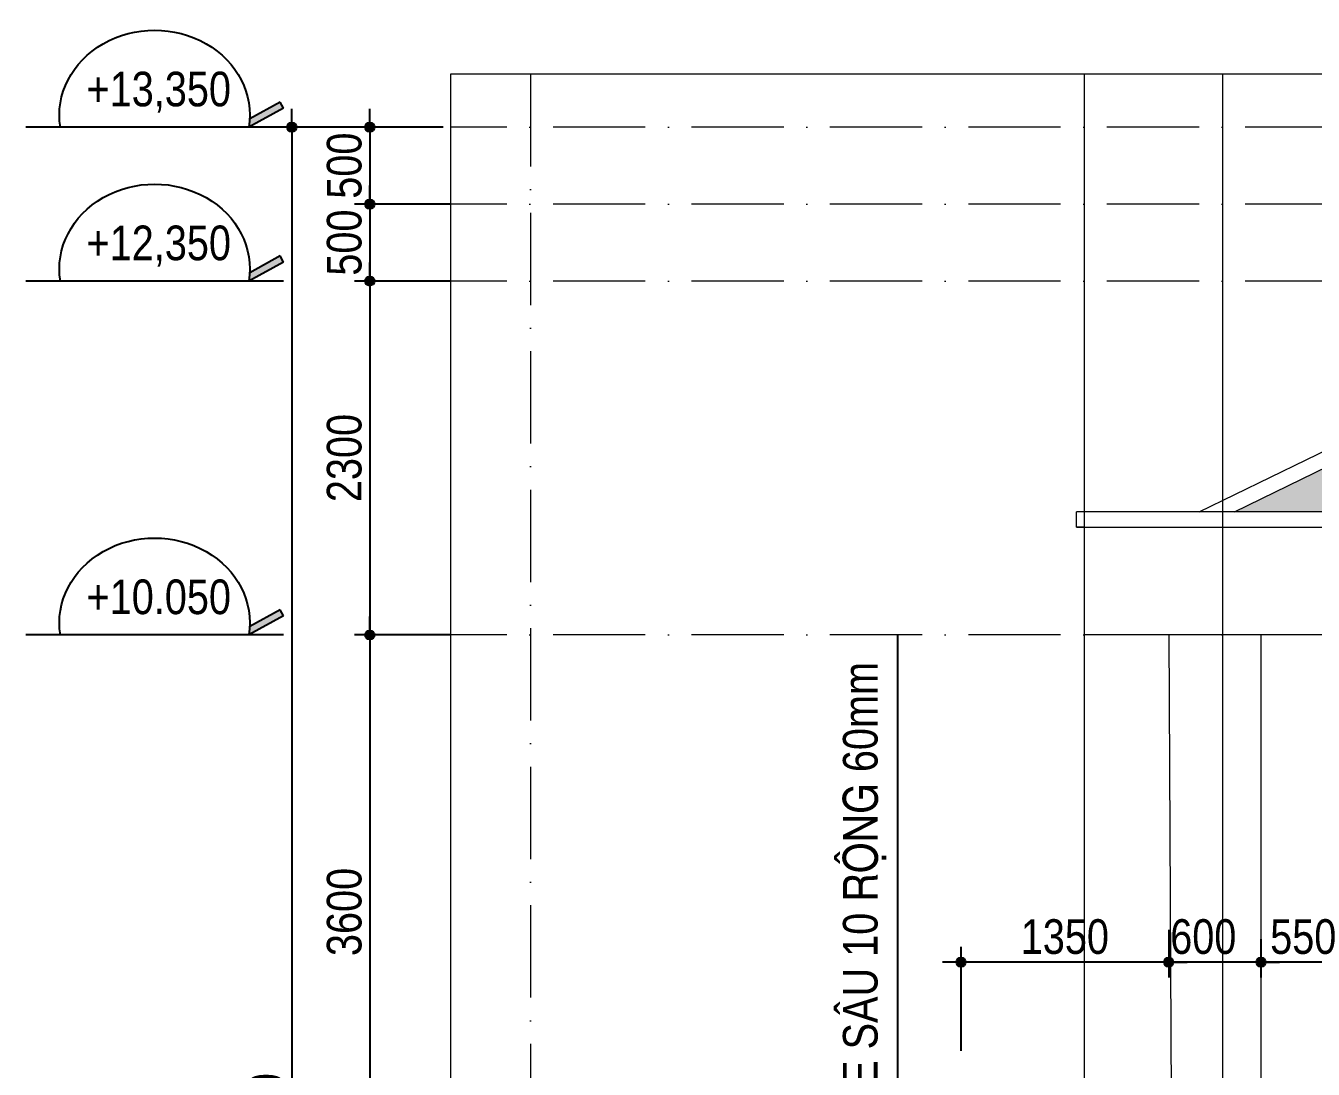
# Model space of a CAD drawing. Header units: millimetres. Extents: x 2593 to 26753, y 1290 to 17825.
# Drawn here: x 2913 to 11284, y 11044 to 17825 of the extents above; entities that cross this region are included whole.
import ezdxf
from ezdxf.enums import TextEntityAlignment as Align

# ---------------------------------------------------------------- set-up
doc = ezdxf.new("R2010")
doc.units = ezdxf.units.MM
doc.linetypes.add('ACAD_ISO10W100', pattern=[18, 12, -3, 0, -3])
for name, color, linetype in [('DIM', 1, 'Continuous'), ('HATCHNGOI', 22, 'Continuous'), ('TAGS', 60, 'Continuous'), ('TEXT', 7, 'Continuous')]:
    doc.layers.add(name, color=color, linetype=linetype)
doc.layers.add('NET-THAY', color=2, linetype='Continuous', lineweight=13)
doc.layers.add('TRUC', color=24, linetype='Continuous', lineweight=0)
doc.styles.add('1', font='', dxfattribs={"height": 250})
doc.styles.add('HEL-CONDENSE', font='')
doc.styles.get("Standard").update_dxf_attribs({"font": 'arial.ttf'})
doc.styles.add('VNI-HELVE-CONDENSEN', font='')
doc.styles.get('1').set_extended_font_data('VNI-Helve-Condense')
doc.styles.get('HEL-CONDENSE').set_extended_font_data('VNI-Helve-Condense')
doc.styles.get('VNI-HELVE-CONDENSEN').set_extended_font_data('VNI-Helve-Condense')
doc.dimstyles.new('D100', dxfattribs={"dimtxt": 225, "dimasz": 1.2, "dimexe": 100, "dimexo": 0, "dimgap": 50, "dimtad": 1, "dimdec": 0, "dimzin": 13, "dimdsep": 46, "dimtxsty": 'HEL-CONDENSE', "dimblk": 'D50', "dimcen": 0, "dimclrd": 1, "dimclre": 1, "dimclrt": 7, "dimadec": 0, "dimazin": 0, "dimtfac": 1, "dimtdec": 0, "dimtmove": 0, "dimatfit": 3, "dimldrblk": 'D50', "dimfxl": 1, "dimtolj": 1, "dimtzin": 13, "dimarcsym": 0})
doc.dimstyles.get("Standard").update_dxf_attribs({"dimtxt": 0.18, "dimasz": 0.18, "dimexe": 0.18, "dimexo": 0.0625, "dimgap": 0.09, "dimtad": 0, "dimtih": 1, "dimtoh": 1, "dimdec": 4, "dimzin": 0, "dimdsep": 46, "dimtxsty": 'Standard', "dimcen": 0.09, "dimadec": 0, "dimazin": 0, "dimtfac": 1, "dimtdec": 4, "dimtofl": 0, "dimtmove": 0, "dimatfit": 3, "dimfxl": 1, "dimtolj": 1, "dimtzin": 0, "dimarcsym": 0})

# ---------------------------------------------------------------- blocks, each defined once
blk = doc.blocks.new('D50')
at = {"layer": 'DIM'}
blk.add_hatch(color=256, dxfattribs=at).paths.add_polyline_path([(25, 0, 1), (-25, 0, 1)])
blk.add_line((25, 0), (100, 0), dxfattribs=at)
blk.add_circle((0, 0), 25, dxfattribs=at)
blk = doc.blocks.new('*D83')
at = {"layer": 'DEFPOINTS', "color": 0, "transparency": 16777216}
for p in [(5673.9, 16665.8), (5149.5, 16165.8), (5673.9, 16165.8)]:
    blk.add_point(p, dxfattribs=at)
at = {"layer": 'DIM', "color": 1, "lineweight": -2, "transparency": 16777216}
for p, q in [((5673.9, 16665.8), (5049.5, 16665.8)), ((5149.5, 16664.6), (5149.5, 16167)), ((5673.9, 16165.8), (5049.5, 16165.8))]:
    blk.add_line(p, q, dxfattribs=at)
at = {"layer": 'DIM', "color": 1, "lineweight": -2, "transparency": 16777216, "xscale": 1.199999999999999, "yscale": 1.199999999999999, "zscale": 1.199999999999999}
for p, rotation in [((5149.5, 16665.8), 90), ((5149.5, 16165.8), 270)]:
    blk.add_blockref('D50', p, dxfattribs=dict(at, rotation=rotation))
at = {"layer": 'DIM', "color": 7, "transparency": 16777216, "insert": (4984.6, 16415.8), "char_height": 225, "attachment_point": 5, "rotation": 90, "style": 'HEL-CONDENSE'}
blk.add_mtext('\\A1;500', dxfattribs=at)
blk = doc.blocks.new('*D84')
at = {"layer": 'DEFPOINTS', "color": 0, "transparency": 16777216}
for p in [(5673.9, 16165.8), (5149.5, 13865.8), (5673.9, 13865.8)]:
    blk.add_point(p, dxfattribs=at)
at = {"layer": 'DIM', "color": 1, "lineweight": -2, "transparency": 16777216}
for p, q in [((5673.9, 16165.8), (5049.5, 16165.8)), ((5149.5, 16164.6), (5149.5, 13867)), ((5673.9, 13865.8), (5049.5, 13865.8))]:
    blk.add_line(p, q, dxfattribs=at)
at = {"layer": 'DIM', "color": 1, "lineweight": -2, "transparency": 16777216, "xscale": 1.199999999999999, "yscale": 1.199999999999999, "zscale": 1.199999999999999}
for p, rotation in [((5149.5, 16165.8), 90), ((5149.5, 13865.8), 270)]:
    blk.add_blockref('D50', p, dxfattribs=dict(at, rotation=rotation))
at = {"layer": 'DIM', "color": 7, "transparency": 16777216, "insert": (4984.6, 15015.8), "char_height": 225, "attachment_point": 5, "rotation": 90, "style": 'HEL-CONDENSE'}
blk.add_mtext('\\A1;2300', dxfattribs=at)
blk = doc.blocks.new('*D85')
at = {"layer": 'DEFPOINTS', "color": 0, "transparency": 16777216}
for p in [(5673.9, 13865.8), (5149.5, 10265.8), (5673.9, 10265.8)]:
    blk.add_point(p, dxfattribs=at)
at = {"layer": 'DIM', "color": 1, "lineweight": -2, "transparency": 16777216}
for p, q in [((5673.9, 13865.8), (5049.5, 13865.8)), ((5149.5, 13864.6), (5149.5, 10267)), ((5673.9, 10265.8), (5049.5, 10265.8))]:
    blk.add_line(p, q, dxfattribs=at)
at = {"layer": 'DIM', "color": 1, "lineweight": -2, "transparency": 16777216, "xscale": 1.199999999999999, "yscale": 1.199999999999999, "zscale": 1.199999999999999}
for p, rotation in [((5149.5, 13865.8), 90), ((5149.5, 10265.8), 270)]:
    blk.add_blockref('D50', p, dxfattribs=dict(at, rotation=rotation))
at = {"layer": 'DIM', "color": 7, "transparency": 16777216, "insert": (4984.6, 12065.8), "char_height": 225, "attachment_point": 5, "rotation": 90, "style": 'HEL-CONDENSE'}
blk.add_mtext('\\A1;3600', dxfattribs=at)
blk = doc.blocks.new('*D89')
at = {"layer": 'DEFPOINTS', "color": 0, "transparency": 16777216}
for p in [(5049.5, 17165.8), (4642.5, 3815.8), (5049.5, 3815.8)]:
    blk.add_point(p, dxfattribs=at)
at = {"layer": 'DIM', "color": 1, "lineweight": -2, "transparency": 16777216}
for p, q in [((5049.5, 17165.8), (4542.5, 17165.8)), ((4642.5, 17164.6), (4642.5, 3817)), ((5049.5, 3815.8), (4542.5, 3815.8))]:
    blk.add_line(p, q, dxfattribs=at)
at = {"layer": 'DIM', "color": 1, "lineweight": -2, "transparency": 16777216, "xscale": 1.199999999999999, "yscale": 1.199999999999999, "zscale": 1.199999999999999}
for p, rotation in [((4642.5, 17165.8), 90), ((4642.5, 3815.8), 270)]:
    blk.add_blockref('D50', p, dxfattribs=dict(at, rotation=rotation))
at = {"layer": 'DIM', "color": 7, "transparency": 16777216, "insert": (4477.6, 10659.6), "char_height": 225, "attachment_point": 5, "rotation": 90, "style": 'HEL-CONDENSE'}
blk.add_mtext('\\A1;13350', dxfattribs=at)
blk = doc.blocks.new('CAODO')
at = {"layer": 'TAGS', "linetype": 'Continuous'}
h = blk.add_hatch(color=256, dxfattribs=at)
edge = h.paths.add_edge_path()
edge.add_line((-906.9, 181.5), (-931, 137.7))
edge.add_line((-931, 137.7), (-681, 0))
edge.add_ellipse((0, 87.1), major_axis=(688, 0), ratio=0.890858, start_angle=182.47792, end_angle=188.16658, ccw=False)
edge.add_line((-687.4, 60.6), (-906.9, 181.5))
for p, q in [((-931, 137.7), (-906.9, 181.5)), ((-931, 137.7), (-681, 0)), ((-906.9, 181.5), (-687.4, 60.6)), ((-931, 0), (931, 0))]:
    blk.add_line(p, q, dxfattribs=at)
blk.add_ellipse((0, 87.1), major_axis=(688, 0), ratio=0.890858, start_param=-0.142534, end_param=3.284126, dxfattribs=at)
at = {"layer": 'TAGS', "linetype": 'Continuous', "style": 'VNI-HELVE-CONDENSEN'}
blk.add_attdef('0.000', text='', height=250, dxfattribs=at).set_placement((0.2, 232.3), align=Align.MIDDLE_CENTER)
blk = doc.blocks.new('*D90')
at = {"layer": 'DEFPOINTS', "color": 0, "transparency": 16777216}
for p in [(5626.9, 17165.8), (5149.5, 16665.8), (5626.9, 16665.8)]:
    blk.add_point(p, dxfattribs=at)
at = {"layer": 'DIM', "color": 1, "lineweight": -2, "transparency": 16777216}
for p, q in [((5626.9, 17165.8), (5049.5, 17165.8)), ((5149.5, 17164.6), (5149.5, 16667)), ((5626.9, 16665.8), (5049.5, 16665.8))]:
    blk.add_line(p, q, dxfattribs=at)
at = {"layer": 'DIM', "color": 1, "lineweight": -2, "transparency": 16777216, "xscale": 1.199999999999999, "yscale": 1.199999999999999, "zscale": 1.199999999999999}
for p, rotation in [((5149.5, 17165.8), 90), ((5149.5, 16665.8), 270)]:
    blk.add_blockref('D50', p, dxfattribs=dict(at, rotation=rotation))
at = {"layer": 'DIM', "color": 7, "transparency": 16777216, "insert": (4984.6, 16915.8), "char_height": 225, "attachment_point": 5, "rotation": 90, "style": 'HEL-CONDENSE'}
blk.add_mtext('\\A1;500', dxfattribs=at)
blk = doc.blocks.new('*D105')
at = {"layer": 'DEFPOINTS', "color": 0, "linetype": 'Continuous', "transparency": 16777216}
for p in [(10943.7, 11888.3), (11493.7, 11965.8), (10943.7, 11739.4)]:
    blk.add_point(p, dxfattribs=at)
at = {"layer": 'DIM', "color": 1, "linetype": 'Continuous', "lineweight": -2, "transparency": 16777216}
for p, q in [((10943.7, 11888.3), (10943.7, 11639.4)), ((11493.7, 11965.8), (11493.7, 11639.4)), ((11492.5, 11739.4), (10944.9, 11739.4))]:
    blk.add_line(p, q, dxfattribs=at)
at = {"layer": 'DIM', "color": 1, "linetype": 'Continuous', "lineweight": -2, "transparency": 16777216, "xscale": 1.199999999999999, "yscale": 1.199999999999999, "zscale": 1.199999999999999, "rotation": 180}
blk.add_blockref('D50', (10943.7, 11739.4), dxfattribs=at)
at = {"layer": 'DIM', "color": 1, "linetype": 'Continuous', "lineweight": -2, "transparency": 16777216, "xscale": 1.199999999999999, "yscale": 1.199999999999999, "zscale": 1.199999999999999}
blk.add_blockref('D50', (11493.7, 11739.4), dxfattribs=at)
at = {"layer": 'DIM', "color": 7, "linetype": 'Continuous', "transparency": 16777216, "insert": (11218.7, 11904.3), "char_height": 225, "attachment_point": 5, "style": 'HEL-CONDENSE'}
blk.add_mtext('\\A1;550', dxfattribs=at)
blk = doc.blocks.new('*D106')
at = {"layer": 'DEFPOINTS', "color": 0, "linetype": 'Continuous', "transparency": 16777216}
for p in [(10343.7, 11949.3), (10943.7, 11888.3), (10343.7, 11739.4)]:
    blk.add_point(p, dxfattribs=at)
at = {"layer": 'DIM', "color": 1, "linetype": 'Continuous', "lineweight": -2, "transparency": 16777216}
for p, q in [((10343.7, 11949.3), (10343.7, 11639.4)), ((10943.7, 11888.3), (10943.7, 11639.4)), ((10942.5, 11739.4), (10344.9, 11739.4))]:
    blk.add_line(p, q, dxfattribs=at)
at = {"layer": 'DIM', "color": 1, "linetype": 'Continuous', "lineweight": -2, "transparency": 16777216, "xscale": 1.199999999999999, "yscale": 1.199999999999999, "zscale": 1.199999999999999, "rotation": 180}
blk.add_blockref('D50', (10343.7, 11739.4), dxfattribs=at)
at = {"layer": 'DIM', "color": 1, "linetype": 'Continuous', "lineweight": -2, "transparency": 16777216, "xscale": 1.199999999999999, "yscale": 1.199999999999999, "zscale": 1.199999999999999}
blk.add_blockref('D50', (10943.7, 11739.4), dxfattribs=at)
at = {"layer": 'DIM', "color": 7, "linetype": 'Continuous', "transparency": 16777216, "insert": (10568.7, 11904.3), "char_height": 225, "attachment_point": 5, "style": 'HEL-CONDENSE'}
blk.add_mtext('\\A1;600', dxfattribs=at)
blk = doc.blocks.new('*D107')
at = {"layer": 'DEFPOINTS', "color": 0, "linetype": 'Continuous', "transparency": 16777216}
for p in [(10343.7, 11949.3), (8993.7, 11739.4), (8993.7, 11162.6)]:
    blk.add_point(p, dxfattribs=at)
at = {"layer": 'DIM', "color": 1, "linetype": 'Continuous', "lineweight": -2, "transparency": 16777216}
for p, q in [((10343.7, 11949.3), (10343.7, 11639.4)), ((8993.7, 11162.6), (8993.7, 11839.4)), ((10342.5, 11739.4), (8994.9, 11739.4))]:
    blk.add_line(p, q, dxfattribs=at)
at = {"layer": 'DIM', "color": 1, "linetype": 'Continuous', "lineweight": -2, "transparency": 16777216, "xscale": 1.199999999999999, "yscale": 1.199999999999999, "zscale": 1.199999999999999, "rotation": 180}
blk.add_blockref('D50', (8993.7, 11739.4), dxfattribs=at)
at = {"layer": 'DIM', "color": 1, "linetype": 'Continuous', "lineweight": -2, "transparency": 16777216, "xscale": 1.199999999999999, "yscale": 1.199999999999999, "zscale": 1.199999999999999}
blk.add_blockref('D50', (10343.7, 11739.4), dxfattribs=at)
at = {"layer": 'DIM', "color": 7, "linetype": 'Continuous', "transparency": 16777216, "insert": (9668.7, 11904.3), "char_height": 225, "attachment_point": 5, "style": 'HEL-CONDENSE'}
blk.add_mtext('\\A1;1350', dxfattribs=at)
blk = doc.blocks.new('*D135')
at = {"layer": 'DEFPOINTS', "color": 0, "linetype": 'Continuous', "transparency": 16777216}
for p in [(19694.3, 17066.5), (23238.8, 15095.7), (9743.7, 14665.8), (24616.4, 14665.8), (25643.7, 14665.8)]:
    blk.add_point(p, dxfattribs=at)
at = {"layer": 'DIM', "color": 1, "linetype": 'Continuous', "lineweight": -2, "transparency": 16777216}
blk.add_arc((24616.4, 14665.8), 1443.2, 154.04764, 179.95236, dxfattribs=at)
at = {"layer": 'DIM', "color": 1, "linetype": 'Continuous', "lineweight": -2, "transparency": 16777216, "xscale": 1.199999999999999, "yscale": 1.199999999999999, "zscale": 1.199999999999999}
for p, rotation in [((23319.3, 15298.4), 64.02382078973774), ((23173.3, 14665.8), 269.9761792102629)]:
    blk.add_blockref('D50', p, dxfattribs=dict(at, rotation=rotation))
at = {"layer": 'DIM', "color": 7, "linetype": 'Continuous', "transparency": 16777216, "insert": (23049.6, 15027.5), "char_height": 225, "attachment_point": 5, "rotation": 77, "style": 'HEL-CONDENSE'}
blk.add_mtext('\\A1;26°', dxfattribs=at)
blk = doc.blocks.new('*D136')
at = {"layer": 'DEFPOINTS', "color": 0, "linetype": 'Continuous', "transparency": 16777216}
for p in [(13641.3, 16065.8), (12417, 14916.7), (9743.7, 14665.8), (10770.9, 14665.8), (25643.7, 14665.8)]:
    blk.add_point(p, dxfattribs=at)
at = {"layer": 'HATCHNGOI', "color": 1, "linetype": 'Continuous', "lineweight": -2, "transparency": 16777216}
blk.add_arc((10770.9, 14665.8), 1665.1, 0.04129, 25.95871, dxfattribs=at)
at = {"layer": 'HATCHNGOI', "color": 1, "linetype": 'Continuous', "lineweight": -2, "transparency": 16777216, "xscale": 1.199999999999999, "yscale": 1.199999999999999, "zscale": 1.199999999999999}
for p, rotation in [((12267.5, 15395.7), 115.9793538671583), ((12436, 14665.8), 270.0206461328407)]:
    blk.add_blockref('D50', p, dxfattribs=dict(at, rotation=rotation))
at = {"layer": 'HATCHNGOI', "color": 7, "linetype": 'Continuous', "transparency": 16777216, "insert": (12554, 15077.4), "char_height": 225, "attachment_point": 5, "rotation": 283, "style": 'HEL-CONDENSE'}
blk.add_mtext('\\A1;26°', dxfattribs=at)

msp = doc.modelspace()

# ---------------------------------------------------------------- hatches: boundary and pattern name
at = {"layer": 'HATCHNGOI'}
h = msp.add_hatch(dxfattribs=at)
h.set_pattern_fill('AR-RSHKE', color=14, scale=0.75, angle=180, style=0)
h.set_pattern_definition([(180, (-1316431.54, -224590.1), (-485.775, -228.6), [114.3, -95.25, 133.35, -57.15, 171.45, -76.2]), (180, (-1316545.84, -224599.63), (-485.775, -228.6), [95.25, -361.95, 76.2, -114.3]), (180, (-1316774.44, -224575.82), (-485.775, -228.6), [57.15, -590.55]), (270, (-1316431.54, -224590.11), (161.925, -228.6), [219.075, -695.325]), (270, (-1316545.84, -224590.11), (161.925, -228.6), [214.3125, -700.0875]), (270, (-1316641.09, -224590.11), (161.925, -228.6), [200.025, -714.375]), (270, (-1316774.44, -224575.82), (161.925, -228.6), [219.075, -695.325]), (270, (-1316831.59, -224575.82), (161.925, -228.6), [219.075, -695.325]), (270, (-1317003.04, -224590.11), (161.925, -228.6), [209.55, -704.85])])
h.paths.add_polyline_path([(19236.966, 16836.651), (17702.752, 16065.784), (13641.333, 16065.784), (10770.907, 14665.784), (19236.966, 14665.784)])
h.paths.add_polyline_path([(19694.336, 17066.457), (19236.966, 16836.651), (19236.966, 14665.784), (24616.445, 14665.784)])

# ---------------------------------------------------------------- linework, layer by layer
at = {"layer": 'NET-THAY'}
for p, q in [((10542.79, 14665.784), (13618.246, 16165.784)), ((10770.907, 14665.784), (13641.333, 16065.784)), ((25643.676, 14665.784), (9743.676, 14665.784)), ((9793.676, 14565.784), (9793.676, 13865.784)), ((25593.676, 13865.784), (9793.676, 13865.784)), ((10343.676, 13865.784), (10393.676, 4565.784)), ((10343.676, 13865.784), (10393.676, 4565.784)), ((10943.676, 13865.784), (10943.676, 4565.784))]:
    msp.add_line(p, q, dxfattribs=at)
for points in [[(9793.676, 14565.784), (9743.676, 14565.784), (9743.676, 14665.784), (9743.676, 14665.784)], [(9743.676, 14565.784), (25593.676, 14565.784)]]:
    msp.add_lwpolyline(points, dxfattribs=at)
at = {"layer": 'TEXT'}
msp.add_lwpolyline([(8580.746, 13865.784), (8580.746, 9633.215), (8580.746, 9633.215)], dxfattribs=at)
at = {"layer": 'TRUC', "linetype": 'ACAD_ISO10W100', "ltscale": 50}
for p, q in [((6193.676, 17509.965), (6193.676, 3252.907)), ((26743.275, 17165.784), (5673.932, 17165.784)), ((26743.275, 16665.784), (5673.932, 16665.784)), ((26743.275, 16165.784), (5673.932, 16165.784)), ((26743.275, 13865.784), (5673.932, 13865.784))]:
    msp.add_line(p, q, dxfattribs=at)
at = {"layer": 'TRUC', "linetype": 'ACAD_ISO10W100', "ltscale": 0.2}
msp.add_lwpolyline([(26743.275, 17509.965), (5673.932, 17509.965), (5673.932, 3252.907), (26743.275, 3252.907)], close=True, dxfattribs=at)
for points in [[(9793.676, 17509.965), (9793.676, 3252.907)], [(10693.676, 17509.965), (10693.676, 3252.907)]]:
    msp.add_lwpolyline(points, dxfattribs=at)

# ---------------------------------------------------------------- block references
at = {"layer": 'TAGS', "linetype": 'Continuous'}
ref = msp.add_blockref('CAODO', (3750.764, 17165.784), dxfattribs=dict(at, xscale=-0.9000000001396984, yscale=0.9000000001396984, zscale=0.9))
ref.add_attrib('0.000', '+13,350', dxfattribs={"color": 7, "linetype": 'Continuous', "height": 225, "style": 'VNI-HELVE-CONDENSEN'}).set_placement((3777.597, 17413.882), align=Align.MIDDLE_CENTER)
ref = msp.add_blockref('CAODO', (3750.764, 16165.784), dxfattribs=dict(at, xscale=-0.9000000001396984, yscale=0.9000000001396984, zscale=0.9))
ref.add_attrib('0.000', '+12,350', dxfattribs={"color": 7, "linetype": 'Continuous', "height": 225, "style": 'VNI-HELVE-CONDENSEN'}).set_placement((3777.597, 16413.882), align=Align.MIDDLE_CENTER)
ref = msp.add_blockref('CAODO', (3750.764, 13865.784), dxfattribs=dict(at, xscale=-0.9000000001396984, yscale=0.9000000001396984, zscale=0.9))
ref.add_attrib('0.000', '+10.050', dxfattribs={"color": 7, "linetype": 'Continuous', "height": 225, "style": 'VNI-HELVE-CONDENSEN'}).set_placement((3777.597, 14113.882), align=Align.MIDDLE_CENTER)

# ---------------------------------------------------------------- texts
at = {"layer": 'TEXT', "insert": (8226.074, 11730.4), "char_height": 225, "attachment_point": 2, "rotation": 90, "style": '1'}
msp.add_mtext(' KEÛ JONTE SAÂU 10 ROÄNG 60mm', dxfattribs=at)

# ---------------------------------------------------------------- dimensions: what is measured, and where the dimension line sits
at = {"layer": 'DIM'}
for base, p1, p2, picture, middle in [((4642.489, 3815.784), (5049.455, 17165.784), (5049.455, 3815.784), '*D89', (4642.489, 10659.636)), ((5149.455, 16665.784), (5626.912, 17165.784), (5626.912, 16665.784), '*D90', (5149.455, 16915.784)), ((5149.455, 16165.784), (5673.932, 16665.784), (5673.932, 16165.784), '*D83', (5149.455, 16415.784))]:
    dim = msp.add_linear_dim(base=base, p1=p1, p2=p2, angle=90, dimstyle='Standard', override={"dimtxt": 225, "dimasz": 1.2, "dimexe": 100, "dimexo": 0, "dimgap": 50, "dimtad": 1, "dimtih": 0, "dimtoh": 0, "dimdec": 2, "dimzin": 13, "dimtxsty": 'HEL-CONDENSE', "dimblk": 'D50', "dimcen": 0, "dimclrd": 1, "dimclre": 1, "dimclrt": 7, "dimtdec": 2, "dimtofl": 1, "dimldrblk": 'D50', "dimtzin": 13}, dxfattribs=at)
    dim.commit()
    dim.dimension.update_dxf_attribs({"geometry": picture, "text_midpoint": middle, "dimtype": 160})
at = {"layer": 'DIM', "linetype": 'Continuous'}
dim = msp.add_angular_dim_2l(base=(23238.812, 15095.748), line1=((25643.676, 14665.784), (9743.676, 14665.784)), line2=((24616.445, 14665.784), (19694.336, 17066.457)), dimstyle='D100', dxfattribs=at)
dim.commit()
dim.dimension.update_dxf_attribs({"geometry": '*D135', "text_midpoint": (23049.589, 15027.521)})
at = {"layer": 'DIM'}
for base, p1, p2, picture, middle in [((5149.455, 13865.784), (5673.932, 16165.784), (5673.932, 13865.784), '*D84', (4984.555, 15015.784)), ((5149.455, 10265.784), (5673.932, 13865.784), (5673.932, 10265.784), '*D85', (4984.555, 12065.784))]:
    dim = msp.add_linear_dim(base=base, p1=p1, p2=p2, angle=90, dimstyle='Standard', override={"dimtxt": 225, "dimasz": 1.2, "dimexe": 100, "dimexo": 0, "dimgap": 50, "dimtad": 1, "dimtih": 0, "dimtoh": 0, "dimdec": 2, "dimzin": 13, "dimtxsty": 'HEL-CONDENSE', "dimblk": 'D50', "dimcen": 0, "dimclrd": 1, "dimclre": 1, "dimclrt": 7, "dimtdec": 2, "dimtofl": 1, "dimtmove": 1, "dimldrblk": 'D50', "dimtzin": 13}, dxfattribs=at)
    dim.commit()
    dim.dimension.update_dxf_attribs({"geometry": picture, "text_midpoint": middle})
at = {"layer": 'DIM', "linetype": 'Continuous'}
for base, p1, p2, picture, middle in [((8993.676, 11739.357), (10343.676, 11949.256), (8993.676, 11162.571), '*D107', (9668.676, 11904.257)), ((10943.676, 11739.357), (11493.671, 11965.784), (10943.676, 11888.271), '*D105', (11218.674, 11904.257))]:
    dim = msp.add_linear_dim(base=base, p1=p1, p2=p2, angle=180, dimstyle='D100', override={"dimtmove": 1}, dxfattribs=at)
    dim.commit()
    dim.dimension.update_dxf_attribs({"geometry": picture, "text_midpoint": middle})
dim = msp.add_linear_dim(base=(10343.676, 11739.357), p1=(10943.676, 11888.271), p2=(10343.676, 11949.256), angle=180, dimstyle='D100', override={"dimtmove": 1}, dxfattribs=at)
dim.commit()
dim.dimension.update_dxf_attribs({"geometry": '*D106', "text_midpoint": (10568.676, 11739.357), "dimtype": 160})
at = {"layer": 'HATCHNGOI', "linetype": 'Continuous'}
dim = msp.add_angular_dim_2l(base=(12416.975, 14916.688), line1=((25643.676, 14665.784), (9743.676, 14665.784)), line2=((10770.907, 14665.784), (13641.333, 16065.784)), dimstyle='D100', dxfattribs=at)
dim.commit()
dim.dimension.update_dxf_attribs({"geometry": '*D136', "text_midpoint": (12553.985, 15077.44)})

doc.saveas('drawing.dxf')
